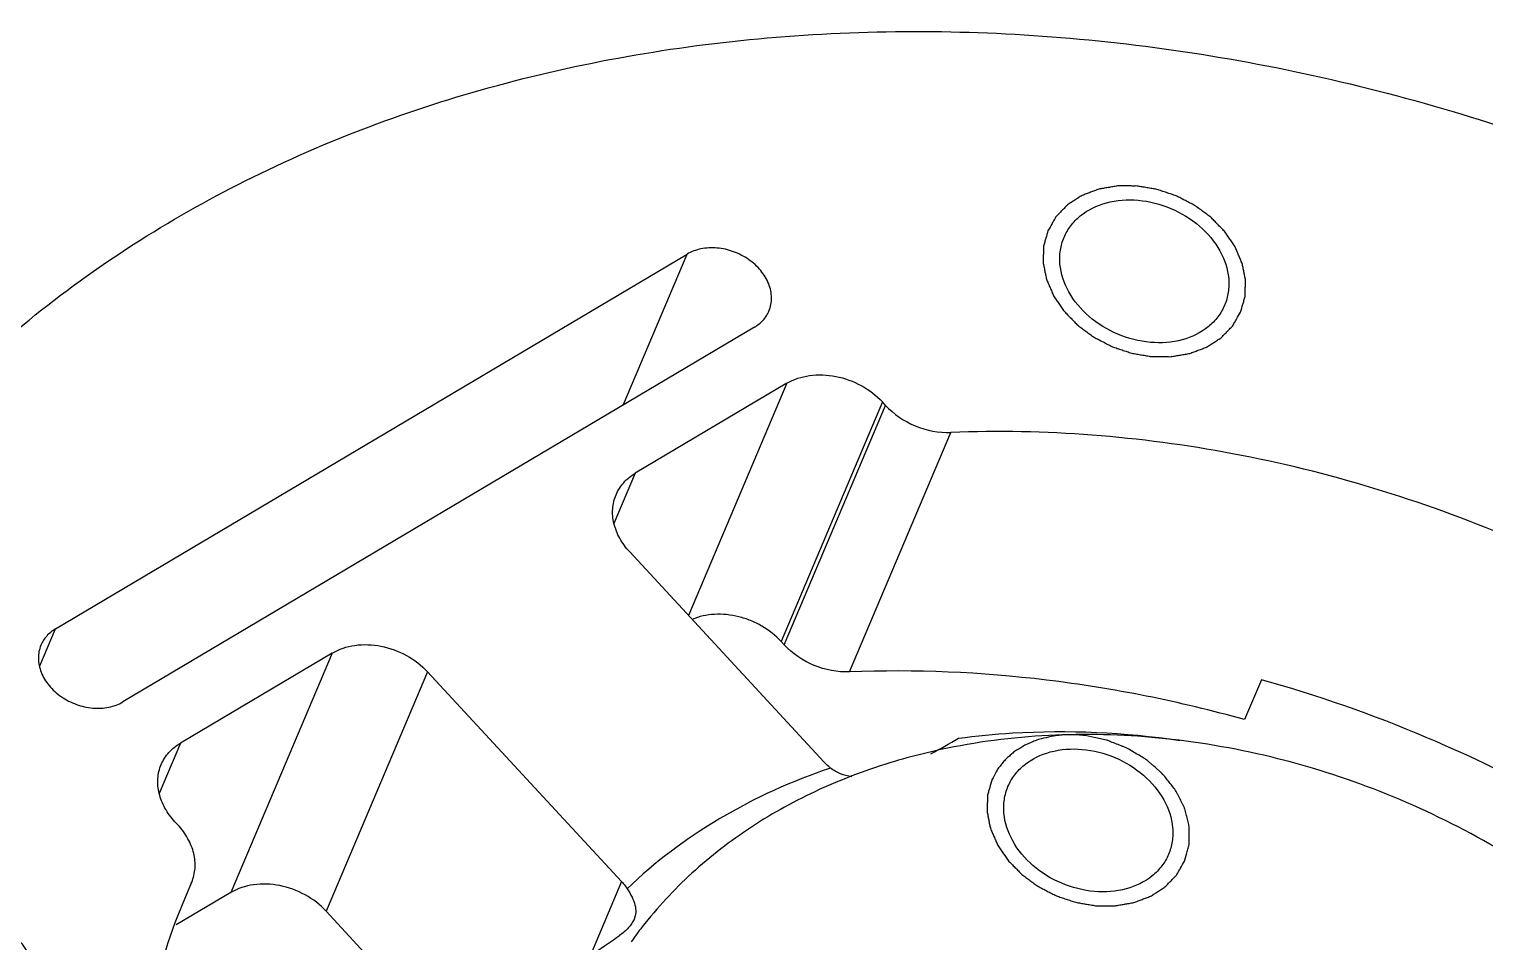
# Model space of a CAD drawing. Header units: millimetres. Extents: x 0 to 420, y 0 to 297.
# Drawn here: x 361.31 to 382.18, y 216.66 to 229.76 of the extents above; entities that cross this region are included whole.
import ezdxf

# ---------------------------------------------------------------- set-up
doc = ezdxf.new("R2010")
doc.units = ezdxf.units.MM
doc.header["$LTSCALE"] = 23.1
doc.layers.get('0').update_dxf_attribs({"linetype": 'CONTINUOUS'})

msp = doc.modelspace()

# ---------------------------------------------------------------- linework, layer by layer
at = {"color": 7, "linetype": 'CONTINUOUS'}
for p, q in [((361.6832, 221.1525), (370.742, 226.529)), ((371.7097, 225.482), (362.6509, 220.1055)), ((372.1737, 224.6765), (369.9996, 223.3862)), ((373.5882, 224.3604), (373.5436, 224.4087)), ((369.92, 222.258), (372.7023, 219.2478)), ((372.1358, 220.9252), (372.0912, 220.9734)), ((365.6514, 220.8054), (363.4773, 219.5151)), ((369.8035, 217.5273), (367.0212, 220.5376)), ((378.9784, 220.4245), (378.7364, 219.8519)), ((363.3977, 218.387), (363.4423, 218.3387)), ((364.199, 217.3702), (363.4173, 216.9062)), ((363.6332, 217.5067), (363.5484, 217.3117)), ((363.6332, 217.5067), (363.6387, 217.5195)), ((363.6333, 217.5066), (363.6387, 217.5192)), ((368.0326, 214.4367), (365.5688, 217.1023))]:
    msp.add_line(p, q, dxfattribs=at)
at = {"color": 9, "linetype": 'CONTINUOUS'}
for p, q in [((369.8269, 224.3646), (370.742, 226.529)), ((372.1737, 224.6765), (370.7648, 221.3441)), ((373.5436, 224.4087), (372.0912, 220.9734)), ((372.1358, 220.9252), (373.5882, 224.3604)), ((373.0733, 220.5363), (374.5257, 223.9715)), ((369.9996, 223.3862), (369.6946, 222.6647)), ((361.459, 220.6223), (361.6832, 221.1525)), ((365.6514, 220.8054), (364.199, 217.3702)), ((367.0212, 220.5376), (365.5688, 217.1023)), ((363.4773, 219.5151), (363.1722, 218.7936)), ((369.8035, 217.5273), (369.3572, 216.4716))]:
    msp.add_line(p, q, dxfattribs=at)
at = {"color": 7, "linetype": 'CONTINUOUS'}
for centre, radius, start, end in [((373.6613, 201.4284), 19.7262, 59.80074, 74.36263), ((376.2921, 210.5822), 9.0438, 100.3797, 106.54173), ((369.4178, 228.3904), 10.2357, 298.1094, 300.64845), ((374.8457, 213.1796), 6.0174, 142.08759, 144.62739)]:
    msp.add_arc(centre, radius, start, end, dxfattribs=at)
for points, knots in [([(357.1013, 220.0388), (357.326, 220.5702), (357.8444, 221.609), (358.8139, 223.0645), (359.9675, 224.4055), (361.7512, 226.0386), (364.4027, 227.7277), (368.052, 229.0891), (372.0638, 229.7668), (376.2863, 229.7397), (380.5623, 229.0126), (384.7324, 227.6141), (388.641, 225.597), (392.1418, 223.0361), (395.103, 220.026), (397.4119, 216.676), (398.9778, 213.1096), (399.6134, 210.0307), (399.6846, 207.6134), (399.5263, 205.8515), (399.1577, 204.142), (398.7737, 203.0464), (398.549, 202.515)], [0, 0, 0, 0, 0.0273901, 0.0549549, 0.0828314, 0.1111662, 0.1695488, 0.2307688, 0.2949188, 0.3616616, 0.4303227, 0.5, 0.5696773, 0.6383384, 0.7050812, 0.7692312, 0.8304512, 0.8888338, 0.9171686, 0.9450451, 0.9726099, 1, 1, 1, 1]), ([(376.1489, 226.7703), (376.1739, 226.8294), (376.24, 226.943), (376.4294, 227.1373), (376.7626, 227.2965), (377.2232, 227.3273), (377.6911, 227.2081), (378.1026, 226.9555), (378.4014, 226.6036), (378.5194, 226.2537), (378.512, 225.9825), (378.4765, 225.8559), (378.4516, 225.7968)], [0, 0, 0, 0, 0.0550265, 0.1113656, 0.2307288, 0.36159, 0.5, 0.63841, 0.7692712, 0.8886344, 0.9449735, 1, 1, 1, 1]), ([(378.4516, 225.7968), (378.4266, 225.7377), (378.3605, 225.6241), (378.171, 225.4298), (377.8378, 225.2706), (377.3772, 225.2398), (376.9094, 225.3591), (376.4979, 225.6116), (376.199, 225.9635), (376.0811, 226.3134), (376.0885, 226.5846), (376.1239, 226.7112), (376.1489, 226.7703)], [0, 0, 0, 0, 0.0550265, 0.1113656, 0.2307288, 0.36159, 0.5, 0.63841, 0.7692712, 0.8886344, 0.9449735, 1, 1, 1, 1]), ([(371.9168, 225.7137), (371.9418, 225.7729), (371.967, 225.9075), (371.9222, 226.1133), (371.805, 226.3044), (371.6293, 226.4628), (371.4131, 226.5741), (371.1775, 226.6274), (370.9459, 226.6174), (370.8035, 226.5655), (370.742, 226.529)], [0, 0, 0, 0, 0.1080748, 0.2225288, 0.3464078, 0.4786735, 0.6152613, 0.7507344, 0.8799867, 1, 1, 1, 1]), ([(371.7097, 225.482), (371.7557, 225.5093), (371.839, 225.5761), (371.8968, 225.6663), (371.9168, 225.7137)], [0, 0, 0, 0, 0.5095316, 1, 1, 1, 1]), ([(372.1737, 224.6765), (372.2726, 224.7352), (372.5082, 224.811), (372.8839, 224.7946), (373.2485, 224.6618), (373.4571, 224.5022), (373.5436, 224.4087)], [0, 0, 0, 0, 0.2311754, 0.4825505, 0.7437841, 1, 1, 1, 1]), ([(373.5882, 224.3604), (373.7057, 224.2333), (374.0018, 224.0326), (374.353, 223.9646), (374.5257, 223.9715)], [0, 0, 0, 0, 0.5004385, 1, 1, 1, 1]), ([(389.2305, 217.7545), (388.3288, 218.7602), (386.2493, 220.5851), (382.6101, 222.5943), (378.6333, 223.8051), (375.8754, 224.0254), (374.5257, 223.9715)], [0, 0, 0, 0, 0.2465631, 0.5, 0.7534369, 1, 1, 1, 1]), ([(369.7237, 223.0776), (369.7504, 223.1407), (369.8273, 223.2609), (369.9383, 223.3498), (369.9996, 223.3862)], [0, 0, 0, 0, 0.4903085, 1, 1, 1, 1]), ([(369.92, 222.258), (369.8654, 222.3172), (369.7714, 222.4442), (369.6852, 222.6577), (369.6644, 222.8754), (369.697, 223.0145), (369.7237, 223.0776)], [0, 0, 0, 0, 0.2721065, 0.5278401, 0.768496, 1, 1, 1, 1]), ([(372.0912, 220.9734), (372.0116, 221.0595), (371.8695, 221.1711), (371.656, 221.2758), (371.4302, 221.3493), (371.1423, 221.3798), (370.9167, 221.3319), (370.8166, 221.2894)], [0, 0, 0, 0, 0.2532867, 0.3831547, 0.5128783, 0.764877, 1, 1, 1, 1]), ([(361.6832, 221.1525), (361.6373, 221.1252), (361.554, 221.0585), (361.4962, 220.9683), (361.4762, 220.9209)], [0, 0, 0, 0, 0.5095316, 1, 1, 1, 1]), ([(361.4762, 220.9209), (361.4512, 220.8616), (361.426, 220.7271), (361.4708, 220.5212), (361.588, 220.3302), (361.7637, 220.1718), (361.9799, 220.0605), (362.2155, 220.0071), (362.4471, 220.0172), (362.5895, 220.0691), (362.6509, 220.1055)], [0, 0, 0, 0, 0.1080748, 0.2225288, 0.3464078, 0.4786735, 0.6152613, 0.7507344, 0.8799867, 1, 1, 1, 1]), ([(365.6514, 220.8054), (365.7503, 220.8641), (365.9858, 220.9399), (366.3616, 220.9235), (366.7261, 220.7907), (366.9347, 220.6312), (367.0212, 220.5376)], [0, 0, 0, 0, 0.2311754, 0.4825505, 0.7437841, 1, 1, 1, 1]), ([(373.0733, 220.5363), (372.9006, 220.5294), (372.5494, 220.5974), (372.2533, 220.798), (372.1358, 220.9252)], [0, 0, 0, 0, 0.4995615, 1, 1, 1, 1]), ([(378.7364, 219.8519), (377.8066, 220.1119), (375.929, 220.49), (374.0144, 220.5738), (373.0733, 220.5363)], [0, 0, 0, 0, 0.5061831, 1, 1, 1, 1]), ([(398.549, 202.515), (398.3244, 201.9837), (397.806, 200.9448), (396.8365, 199.4894), (395.6828, 198.1483), (393.8991, 196.5153), (391.2477, 194.8261), (387.5983, 193.4647), (383.5866, 192.7871), (379.3641, 192.8141), (375.0881, 193.5412), (370.9179, 194.9398), (367.0093, 196.9569), (363.5086, 199.5177), (360.5474, 202.5279), (358.2384, 205.8779), (356.6725, 209.4443), (356.037, 212.5231), (355.9657, 214.9404), (356.124, 216.7023), (356.4926, 218.4118), (356.8767, 219.5075), (357.1013, 220.0388)], [0, 0, 0, 0, 0.0273901, 0.0549549, 0.0828314, 0.1111662, 0.1695488, 0.2307688, 0.2949188, 0.3616616, 0.4303227, 0.5, 0.5696773, 0.6383384, 0.7050812, 0.7692312, 0.8304512, 0.8888338, 0.9171686, 0.9450451, 0.9726099, 1, 1, 1, 1]), ([(374.6356, 219.5846), (374.8927, 219.6191), (375.9482, 219.7212), (377.0173, 219.67), (377.8095, 219.5544)], [0, 0, 0, 0, 0.2447343, 1, 1, 1, 1]), ([(380.9651, 218.7036), (379.9581, 219.1294), (377.8667, 219.7012), (375.6909, 219.6667), (374.6627, 219.478)], [0, 0, 0, 0, 0.5112318, 1, 1, 1, 1]), ([(363.2013, 219.2065), (363.228, 219.2696), (363.305, 219.3898), (363.416, 219.4787), (363.4773, 219.5151)], [0, 0, 0, 0, 0.4903085, 1, 1, 1, 1]), ([(375.3451, 218.8925), (375.37, 218.9516), (375.4362, 219.0653), (375.6256, 219.2595), (375.9588, 219.4187), (376.4194, 219.4495), (376.8873, 219.3303), (377.2987, 219.0777), (377.5976, 218.7259), (377.7155, 218.3759), (377.7082, 218.1047), (377.6727, 217.9781), (377.6477, 217.919)], [0, 0, 0, 0, 0.0550265, 0.1113656, 0.2307288, 0.36159, 0.5, 0.63841, 0.7692712, 0.8886344, 0.9449735, 1, 1, 1, 1]), ([(373.7173, 219.2517), (373.3495, 219.1421), (372.6394, 218.8777), (371.6589, 218.3397), (370.7994, 217.6767), (370.3136, 217.1535), (370.0983, 216.877)], [0, 0, 0, 0, 0.2620043, 0.5152951, 0.7607619, 1, 1, 1, 1]), ([(372.7997, 219.1577), (372.791, 219.1647), (372.7568, 219.1928), (372.7248, 219.2235), (372.7023, 219.2478)], [0, 0, 0, 0, 0.2526872, 1, 1, 1, 1]), ([(363.3977, 218.387), (363.343, 218.4461), (363.2491, 218.5731), (363.1629, 218.7866), (363.142, 219.0043), (363.1747, 219.1434), (363.2013, 219.2065)], [0, 0, 0, 0, 0.2721065, 0.5278401, 0.768496, 1, 1, 1, 1]), ([(373.1033, 219.0306), (373.0485, 219.0395), (372.9406, 219.068), (372.8429, 219.1235), (372.7997, 219.1577)], [0, 0, 0, 0, 0.5020955, 1, 1, 1, 1]), ([(377.6477, 217.919), (377.6227, 217.8599), (377.5566, 217.7463), (377.3672, 217.552), (377.034, 217.3928), (376.5734, 217.3621), (376.1055, 217.4813), (375.6941, 217.7338), (375.3952, 218.0857), (375.2772, 218.4356), (375.2846, 218.7069), (375.3201, 218.8335), (375.3451, 218.8925)], [0, 0, 0, 0, 0.0550265, 0.1113656, 0.2307288, 0.36159, 0.5, 0.63841, 0.7692712, 0.8886344, 0.9449735, 1, 1, 1, 1]), ([(385.9116, 214.7221), (385.3306, 215.5911), (383.8394, 217.176), (381.9722, 218.2779), (380.9651, 218.7036)], [0, 0, 0, 0, 0.4887682, 1, 1, 1, 1]), ([(363.6388, 217.5194), (363.6654, 217.5826), (363.698, 217.7216), (363.677, 217.9393), (363.5908, 218.1526), (363.4969, 218.2796), (363.4423, 218.3387)], [0, 0, 0, 0, 0.2315426, 0.4721825, 0.727914, 1, 1, 1, 1]), ([(365.5688, 217.1023), (365.4823, 217.1959), (365.2737, 217.3555), (364.9092, 217.4882), (364.5334, 217.5047), (364.2979, 217.4289), (364.199, 217.3702)], [0, 0, 0, 0, 0.2562159, 0.5174495, 0.7688246, 1, 1, 1, 1]), ([(369.8035, 217.5273), (369.8109, 217.5194), (369.8393, 217.4874), (369.8652, 217.4531), (369.8827, 217.4264)], [0, 0, 0, 0, 0.2536136, 1, 1, 1, 1]), ([(369.8827, 217.4264), (369.9085, 217.387), (369.9533, 217.3119), (369.9988, 217.1976), (370.0122, 217.087), (369.9953, 217.0178), (369.9818, 216.9861)], [0, 0, 0, 0, 0.3007742, 0.556468, 0.7798472, 1, 1, 1, 1]), ([(363.5483, 217.3118), (363.3385, 216.8154), (363.0012, 215.779), (362.762, 214.1497), (362.7914, 212.4707), (363.0877, 210.7733), (363.645, 209.0868), (364.7354, 206.8623), (365.8899, 205.3446), (366.768, 204.4227)], [0, 0, 0, 0, 0.1150897, 0.2314263, 0.3501407, 0.4721415, 0.5980361, 0.7281105, 1, 1, 1, 1]), ([(369.9818, 216.9861), (369.9633, 216.9425), (369.902, 216.8553), (369.8217, 216.7876), (369.775, 216.755)], [0, 0, 0, 0, 0.4542684, 1, 1, 1, 1]), ([(368.838, 216.1436), (368.9153, 216.1895), (369.2333, 216.3844), (369.543, 216.5928), (369.775, 216.755)], [0, 0, 0, 0, 0.2410325, 1, 1, 1, 1])]:
    msp.add_open_spline(points, degree=3, knots=knots, dxfattribs=at)
at = {"color": 2, "linetype": 'CONTINUOUS'}
for points, knots in [([(378.6818, 225.6994), (378.6922, 225.7363), (378.7077, 225.7917), (378.7264, 225.8561), (378.736, 225.8932), (378.7464, 225.9203), (378.7448, 225.9503), (378.7469, 225.9893), (378.7479, 226.0384), (378.75, 226.0873), (378.7505, 226.1266), (378.7539, 226.1557), (378.7454, 226.186), (378.7383, 226.2259), (378.7279, 226.2759), (378.7184, 226.3259), (378.7096, 226.3659), (378.7062, 226.3959), (378.6907, 226.4259), (378.6743, 226.4659), (378.6523, 226.5158), (378.6312, 226.5659), (378.6132, 226.6056), (378.6024, 226.6364), (378.5813, 226.6634), (378.5567, 226.7007), (378.5247, 226.7468), (378.4935, 226.7933), (378.4676, 226.83), (378.4506, 226.8587), (378.4242, 226.8828), (378.3923, 226.9165), (378.3512, 226.958), (378.3108, 227), (378.2777, 227.0329), (378.2549, 227.0593), (378.2243, 227.0793), (378.1862, 227.1082), (378.1376, 227.1435), (378.0896, 227.1794), (378.0505, 227.2073), (378.023, 227.2302), (377.9885, 227.2458), (377.945, 227.2691), (377.8897, 227.2972), (377.8349, 227.3261), (377.7907, 227.3483), (377.7583, 227.3674), (377.723, 227.377), (377.677, 227.3931), (377.6192, 227.412), (377.5616, 227.4318), (377.5153, 227.4466), (377.481, 227.4603), (377.4452, 227.4642), (377.3979, 227.4729), (377.3387, 227.4825), (377.2796, 227.493), (377.2323, 227.5003), (377.1966, 227.5084), (377.1618, 227.5065), (377.1151, 227.5074), (377.0568, 227.5073), (376.9984, 227.5081), (376.9519, 227.5076), (376.9164, 227.5099), (376.8831, 227.502), (376.838, 227.495), (376.7819, 227.4849), (376.7254, 227.4756), (376.6809, 227.4672), (376.6458, 227.4635), (376.6171, 227.4501), (376.5766, 227.4356), (376.5269, 227.4163), (376.4765, 227.3977), (376.437, 227.382), (376.4055, 227.3725), (376.3812, 227.3541), (376.3464, 227.3327), (376.3038, 227.3047), (376.2604, 227.2775), (376.2267, 227.2549), (376.1991, 227.24), (376.1804, 227.2173), (376.1524, 227.1897), (376.1186, 227.1543), (376.084, 227.1195), (376.0573, 227.0908), (376.0347, 227.0713), (376.0221, 227.0445), (376.0018, 227.0112), (375.9679, 226.9519), (375.9382, 226.9014), (375.9186, 226.8677)], [0, 0, 0, 0, 0.03125, 0.046875, 0.0546875, 0.0625, 0.0703125, 0.078125, 0.09375, 0.109375, 0.1171875, 0.125, 0.1328125, 0.140625, 0.15625, 0.171875, 0.1796875, 0.1875, 0.1953125, 0.203125, 0.21875, 0.234375, 0.2421875, 0.25, 0.2578125, 0.265625, 0.28125, 0.296875, 0.3046875, 0.3125, 0.3203125, 0.328125, 0.34375, 0.359375, 0.3671875, 0.375, 0.3828125, 0.390625, 0.40625, 0.421875, 0.4296875, 0.4375, 0.4453125, 0.453125, 0.46875, 0.484375, 0.4921875, 0.5, 0.5078125, 0.515625, 0.53125, 0.546875, 0.5546875, 0.5625, 0.5703125, 0.578125, 0.59375, 0.609375, 0.6171875, 0.625, 0.6328125, 0.640625, 0.65625, 0.671875, 0.6796875, 0.6875, 0.6953125, 0.703125, 0.71875, 0.734375, 0.7421875, 0.75, 0.7578125, 0.765625, 0.78125, 0.796875, 0.8046875, 0.8125, 0.8203125, 0.828125, 0.84375, 0.859375, 0.8671875, 0.875, 0.8828125, 0.890625, 0.90625, 0.921875, 0.9296875, 0.9375, 0.9453125, 0.953125, 0.96875, 1, 1, 1, 1]), ([(375.9186, 226.8677), (375.9082, 226.8308), (375.8928, 226.7754), (375.874, 226.711), (375.8644, 226.6739), (375.8541, 226.6468), (375.8556, 226.6168), (375.8536, 226.5778), (375.8525, 226.5287), (375.8504, 226.4798), (375.85, 226.4405), (375.8465, 226.4114), (375.855, 226.3812), (375.8621, 226.3412), (375.8726, 226.2912), (375.882, 226.2412), (375.8908, 226.2012), (375.8942, 226.1712), (375.9097, 226.1412), (375.9261, 226.1012), (375.9482, 226.0513), (375.9693, 226.0012), (375.9873, 225.9615), (375.998, 225.9307), (376.0192, 225.9037), (376.0437, 225.8664), (376.0758, 225.8203), (376.1069, 225.7739), (376.1329, 225.7372), (376.1498, 225.7084), (376.1763, 225.6844), (376.2082, 225.6506), (376.2493, 225.6091), (376.2896, 225.5671), (376.3228, 225.5342), (376.3456, 225.5078), (376.3762, 225.4878), (376.4142, 225.4589), (376.4629, 225.4236), (376.5108, 225.3877), (376.5499, 225.3598), (376.5774, 225.3369), (376.6119, 225.3213), (376.6554, 225.298), (376.7107, 225.2699), (376.7656, 225.241), (376.8098, 225.2188), (376.8422, 225.1997), (376.8774, 225.1901), (376.9234, 225.174), (376.9812, 225.1551), (377.0389, 225.1353), (377.0852, 225.1205), (377.1195, 225.1069), (377.1553, 225.1029), (377.2025, 225.0942), (377.2617, 225.0846), (377.3209, 225.0741), (377.3681, 225.0668), (377.4038, 225.0587), (377.4386, 225.0606), (377.4854, 225.0597), (377.5436, 225.0598), (377.6021, 225.0591), (377.6486, 225.0595), (377.684, 225.0572), (377.7173, 225.0651), (377.7625, 225.0721), (377.8186, 225.0822), (377.875, 225.0915), (377.9196, 225.0999), (377.9547, 225.1037), (377.9833, 225.117), (378.0238, 225.1315), (378.0736, 225.1508), (378.1239, 225.1694), (378.1634, 225.1851), (378.195, 225.1946), (378.2192, 225.213), (378.2541, 225.2345), (378.2967, 225.2624), (378.34, 225.2896), (378.3737, 225.3122), (378.4014, 225.3271), (378.42, 225.3498), (378.448, 225.3774), (378.4818, 225.4128), (378.5165, 225.4477), (378.5431, 225.4763), (378.5658, 225.4958), (378.5784, 225.5227), (378.5987, 225.5559), (378.6326, 225.6152), (378.6622, 225.6657), (378.6818, 225.6994)], [0, 0, 0, 0, 0.03125, 0.046875, 0.0546875, 0.0625, 0.0703125, 0.078125, 0.09375, 0.109375, 0.1171875, 0.125, 0.1328125, 0.140625, 0.15625, 0.171875, 0.1796875, 0.1875, 0.1953125, 0.203125, 0.21875, 0.234375, 0.2421875, 0.25, 0.2578125, 0.265625, 0.28125, 0.296875, 0.3046875, 0.3125, 0.3203125, 0.328125, 0.34375, 0.359375, 0.3671875, 0.375, 0.3828125, 0.390625, 0.40625, 0.421875, 0.4296875, 0.4375, 0.4453125, 0.453125, 0.46875, 0.484375, 0.4921875, 0.5, 0.5078125, 0.515625, 0.53125, 0.546875, 0.5546875, 0.5625, 0.5703125, 0.578125, 0.59375, 0.609375, 0.6171875, 0.625, 0.6328125, 0.640625, 0.65625, 0.671875, 0.6796875, 0.6875, 0.6953125, 0.703125, 0.71875, 0.734375, 0.7421875, 0.75, 0.7578125, 0.765625, 0.78125, 0.796875, 0.8046875, 0.8125, 0.8203125, 0.828125, 0.84375, 0.859375, 0.8671875, 0.875, 0.8828125, 0.890625, 0.90625, 0.921875, 0.9296875, 0.9375, 0.9453125, 0.953125, 0.96875, 1, 1, 1, 1]), ([(376.2019, 219.6351), (376.182, 219.6344), (376.1525, 219.6332), (376.1126, 219.6304), (376.0848, 219.6281), (376.0499, 219.6241), (376.0113, 219.6191), (375.981, 219.614), (375.9605, 219.6106)], [0, 0, 0, 0, 0.25, 0.375, 0.5, 0.625, 0.75, 1, 1, 1, 1]), ([(376.4521, 219.6227), (376.4318, 219.625), (376.4015, 219.6283), (376.3605, 219.6314), (376.3318, 219.6334), (376.2955, 219.6347), (376.2552, 219.6357), (376.2235, 219.6353), (376.2019, 219.6351)], [0, 0, 0, 0, 0.25, 0.375, 0.5, 0.625, 0.75, 1, 1, 1, 1]), ([(375.9605, 219.6106), (375.9136, 219.5987), (375.8554, 219.5829), (375.7843, 219.5668), (375.7396, 219.5498), (375.6848, 219.5262), (375.629, 219.504), (375.5858, 219.4846), (375.5474, 219.4593), (375.5074, 219.4358), (375.4687, 219.4112), (375.4374, 219.3944), (375.4145, 219.3717), (375.3809, 219.3435), (375.3486, 219.3142), (375.3146, 219.2866), (375.286, 219.2537), (375.2524, 219.2106), (375.2173, 219.1687), (375.1913, 219.1339), (375.1622, 219.0753), (375.1354, 219.0282), (375.1148, 218.9899)], [0, 0, 0, 0, 0.125, 0.15625, 0.1875, 0.25, 0.3125, 0.34375, 0.375, 0.4375, 0.46875, 0.5, 0.53125, 0.5625, 0.625, 0.65625, 0.6875, 0.75, 0.8125, 0.84375, 0.875, 1, 1, 1, 1]), ([(377.878, 217.8216), (377.8903, 217.867), (377.9096, 217.9348), (377.9289, 218.0147), (377.9446, 218.0592), (377.9428, 218.1079), (377.9437, 218.168), (377.9438, 218.2284), (377.9431, 218.2767), (377.9455, 218.3127), (377.9365, 218.3495), (377.9242, 218.3984), (377.9091, 218.4597), (377.8934, 218.5208), (377.8834, 218.5638), (377.8761, 218.5881), (377.863, 218.6117), (377.8486, 218.6415), (377.8244, 218.6889), (377.8008, 218.7365), (377.7763, 218.7838), (377.7543, 218.8319), (377.7101, 218.8864), (377.6587, 218.9523), (377.6065, 219.0179), (377.5641, 219.0731), (377.5189, 219.1104), (377.4757, 219.1488), (377.4319, 219.187), (377.3882, 219.2252), (377.3558, 219.2541), (377.3218, 219.2817), (377.2687, 219.3116), (377.2051, 219.3517), (377.127, 219.3974), (377.0639, 219.4398), (377.0075, 219.4599), (376.9522, 219.4823), (376.8826, 219.5098), (376.813, 219.5366), (376.7578, 219.56), (376.699, 219.5696), (376.5977, 219.5928), (376.5102, 219.6105), (376.4521, 219.6227)], [0, 0, 0, 0, 0.0625, 0.09375, 0.109375, 0.125, 0.15625, 0.1875, 0.203125, 0.21875, 0.234375, 0.25, 0.28125, 0.3125, 0.328125, 0.3359375, 0.34375, 0.359375, 0.375, 0.40625, 0.421875, 0.4375, 0.46875, 0.5, 0.53125, 0.5625, 0.578125, 0.59375, 0.625, 0.640625, 0.65625, 0.671875, 0.6875, 0.71875, 0.75, 0.78125, 0.796875, 0.8125, 0.84375, 0.875, 0.890625, 0.90625, 0.9375, 1, 1, 1, 1]), ([(375.1148, 218.9899), (375.1044, 218.953), (375.089, 218.8976), (375.0702, 218.8332), (375.0606, 218.7961), (375.0503, 218.7691), (375.0518, 218.739), (375.0497, 218.7001), (375.0487, 218.651), (375.0466, 218.602), (375.0462, 218.5628), (375.0427, 218.5336), (375.0512, 218.5034), (375.0583, 218.4634), (375.0688, 218.4134), (375.0782, 218.3634), (375.087, 218.3234), (375.0904, 218.2934), (375.1059, 218.2634), (375.1223, 218.2234), (375.1444, 218.1735), (375.1655, 218.1234), (375.1834, 218.0837), (375.1942, 218.0529), (375.2153, 218.026), (375.2399, 217.9887), (375.2719, 217.9426), (375.3031, 217.8961), (375.329, 217.8594), (375.346, 217.8306), (375.3724, 217.8066), (375.4043, 217.7729), (375.4455, 217.7314), (375.4858, 217.6894), (375.5189, 217.6564), (375.5417, 217.6301), (375.5723, 217.6101), (375.6104, 217.5811), (375.659, 217.5459), (375.707, 217.51), (375.7461, 217.482), (375.7736, 217.4591), (375.8081, 217.4436), (375.8516, 217.4202), (375.9069, 217.3921), (375.9617, 217.3632), (376.0059, 217.3411), (376.0384, 217.322), (376.0736, 217.3123), (376.1196, 217.2962), (376.1774, 217.2773), (376.235, 217.2575), (376.2813, 217.2427), (376.3156, 217.2291), (376.3515, 217.2251), (376.3987, 217.2164), (376.4579, 217.2068), (376.517, 217.1964), (376.5643, 217.1891), (376.6, 217.1809), (376.6348, 217.1829), (376.6815, 217.1819), (376.7398, 217.182), (376.7982, 217.1813), (376.8447, 217.1817), (376.8802, 217.1794), (376.9135, 217.1874), (376.9586, 217.1944), (377.0147, 217.2045), (377.0712, 217.2137), (377.1158, 217.2221), (377.1508, 217.2259), (377.1795, 217.2393), (377.22, 217.2537), (377.2697, 217.2731), (377.3201, 217.2916), (377.3596, 217.3074), (377.3912, 217.3168), (377.4154, 217.3353), (377.4502, 217.3567), (377.4928, 217.3846), (377.5362, 217.4118), (377.5699, 217.4344), (377.5976, 217.4493), (377.6162, 217.472), (377.6442, 217.4996), (377.678, 217.5351), (377.7126, 217.5699), (377.7393, 217.5985), (377.762, 217.618), (377.7746, 217.6449), (377.7949, 217.6781), (377.8288, 217.7375), (377.8584, 217.7879), (377.878, 217.8216)], [0, 0, 0, 0, 0.03125, 0.046875, 0.0546875, 0.0625, 0.0703125, 0.078125, 0.09375, 0.109375, 0.1171875, 0.125, 0.1328125, 0.140625, 0.15625, 0.171875, 0.1796875, 0.1875, 0.1953125, 0.203125, 0.21875, 0.234375, 0.2421875, 0.25, 0.2578125, 0.265625, 0.28125, 0.296875, 0.3046875, 0.3125, 0.3203125, 0.328125, 0.34375, 0.359375, 0.3671875, 0.375, 0.3828125, 0.390625, 0.40625, 0.421875, 0.4296875, 0.4375, 0.4453125, 0.453125, 0.46875, 0.484375, 0.4921875, 0.5, 0.5078125, 0.515625, 0.53125, 0.546875, 0.5546875, 0.5625, 0.5703125, 0.578125, 0.59375, 0.609375, 0.6171875, 0.625, 0.6328125, 0.640625, 0.65625, 0.671875, 0.6796875, 0.6875, 0.6953125, 0.703125, 0.71875, 0.734375, 0.7421875, 0.75, 0.7578125, 0.765625, 0.78125, 0.796875, 0.8046875, 0.8125, 0.8203125, 0.828125, 0.84375, 0.859375, 0.8671875, 0.875, 0.8828125, 0.890625, 0.90625, 0.921875, 0.9296875, 0.9375, 0.9453125, 0.953125, 0.96875, 1, 1, 1, 1]), ([(361.4461, 215.4698), (361.4565, 215.5067), (361.4719, 215.5621), (361.4907, 215.6265), (361.5003, 215.6636), (361.5106, 215.6906), (361.5091, 215.7207), (361.5111, 215.7596), (361.5122, 215.8087), (361.5143, 215.8577), (361.5147, 215.8969), (361.5182, 215.9261), (361.5097, 215.9563), (361.5026, 215.9963), (361.4921, 216.0463), (361.4827, 216.0963), (361.4739, 216.1363), (361.4704, 216.1663), (361.455, 216.1963), (361.4386, 216.2363), (361.4165, 216.2862), (361.3954, 216.3363), (361.3774, 216.376), (361.3667, 216.4068), (361.3455, 216.4337), (361.321, 216.471), (361.2889, 216.5171), (361.2578, 216.5636), (361.2318, 216.6003), (361.2148, 216.6291), (361.1884, 216.6531), (361.1565, 216.6868), (361.1154, 216.7283), (361.075, 216.7703), (361.0419, 216.8033), (361.0191, 216.8296), (360.9885, 216.8496), (360.9505, 216.8786), (360.9018, 216.9138), (360.8539, 216.9497), (360.8148, 216.9777), (360.7873, 217.0006), (360.7528, 217.0161), (360.7093, 217.0395), (360.654, 217.0676), (360.5991, 217.0965), (360.5549, 217.1186), (360.5225, 217.1377), (360.4873, 217.1474), (360.4413, 217.1635), (360.3835, 217.1824), (360.3258, 217.2022), (360.2795, 217.217), (360.2452, 217.2306), (360.2094, 217.2346), (360.1622, 217.2433), (360.103, 217.2529), (360.0438, 217.2633), (359.9966, 217.2706), (359.9609, 217.2788), (359.9261, 217.2768), (359.8793, 217.2778), (359.8211, 217.2777), (359.7626, 217.2784), (359.7161, 217.278), (359.6807, 217.2803), (359.6474, 217.2723), (359.6022, 217.2653), (359.5461, 217.2552), (359.4897, 217.246), (359.4451, 217.2376), (359.41, 217.2338), (359.3814, 217.2204), (359.3409, 217.206), (359.2911, 217.1866), (359.2408, 217.1681), (359.2013, 217.1523), (359.1697, 217.1429), (359.1455, 217.1244), (359.1106, 217.103), (359.068, 217.0751), (359.0247, 217.0479), (358.991, 217.0253), (358.9633, 217.0104), (358.9447, 216.9877), (358.9167, 216.9601), (358.8829, 216.9246), (358.8482, 216.8898), (358.8216, 216.8612), (358.7989, 216.8417), (358.7863, 216.8148), (358.766, 216.7816), (358.7321, 216.7222), (358.7025, 216.6718), (358.6829, 216.6381)], [0, 0, 0, 0, 0.03125, 0.046875, 0.0546875, 0.0625, 0.0703125, 0.078125, 0.09375, 0.109375, 0.1171875, 0.125, 0.1328125, 0.140625, 0.15625, 0.171875, 0.1796875, 0.1875, 0.1953125, 0.203125, 0.21875, 0.234375, 0.2421875, 0.25, 0.2578125, 0.265625, 0.28125, 0.296875, 0.3046875, 0.3125, 0.3203125, 0.328125, 0.34375, 0.359375, 0.3671875, 0.375, 0.3828125, 0.390625, 0.40625, 0.421875, 0.4296875, 0.4375, 0.4453125, 0.453125, 0.46875, 0.484375, 0.4921875, 0.5, 0.5078125, 0.515625, 0.53125, 0.546875, 0.5546875, 0.5625, 0.5703125, 0.578125, 0.59375, 0.609375, 0.6171875, 0.625, 0.6328125, 0.640625, 0.65625, 0.671875, 0.6796875, 0.6875, 0.6953125, 0.703125, 0.71875, 0.734375, 0.7421875, 0.75, 0.7578125, 0.765625, 0.78125, 0.796875, 0.8046875, 0.8125, 0.8203125, 0.828125, 0.84375, 0.859375, 0.8671875, 0.875, 0.8828125, 0.890625, 0.90625, 0.921875, 0.9296875, 0.9375, 0.9453125, 0.953125, 0.96875, 1, 1, 1, 1])]:
    msp.add_open_spline(points, degree=3, knots=knots, dxfattribs=at)
at = {"color": 9, "linetype": 'CONTINUOUS'}
msp.add_open_spline([(372.7997, 219.1577), (372.2489, 218.9704), (371.2038, 218.499), (370.2841, 217.8105), (369.8827, 217.4264)], degree=3, knots=[0, 0, 0, 0, 0.5115405, 1, 1, 1, 1], dxfattribs=at)

doc.saveas('drawing.dxf')
